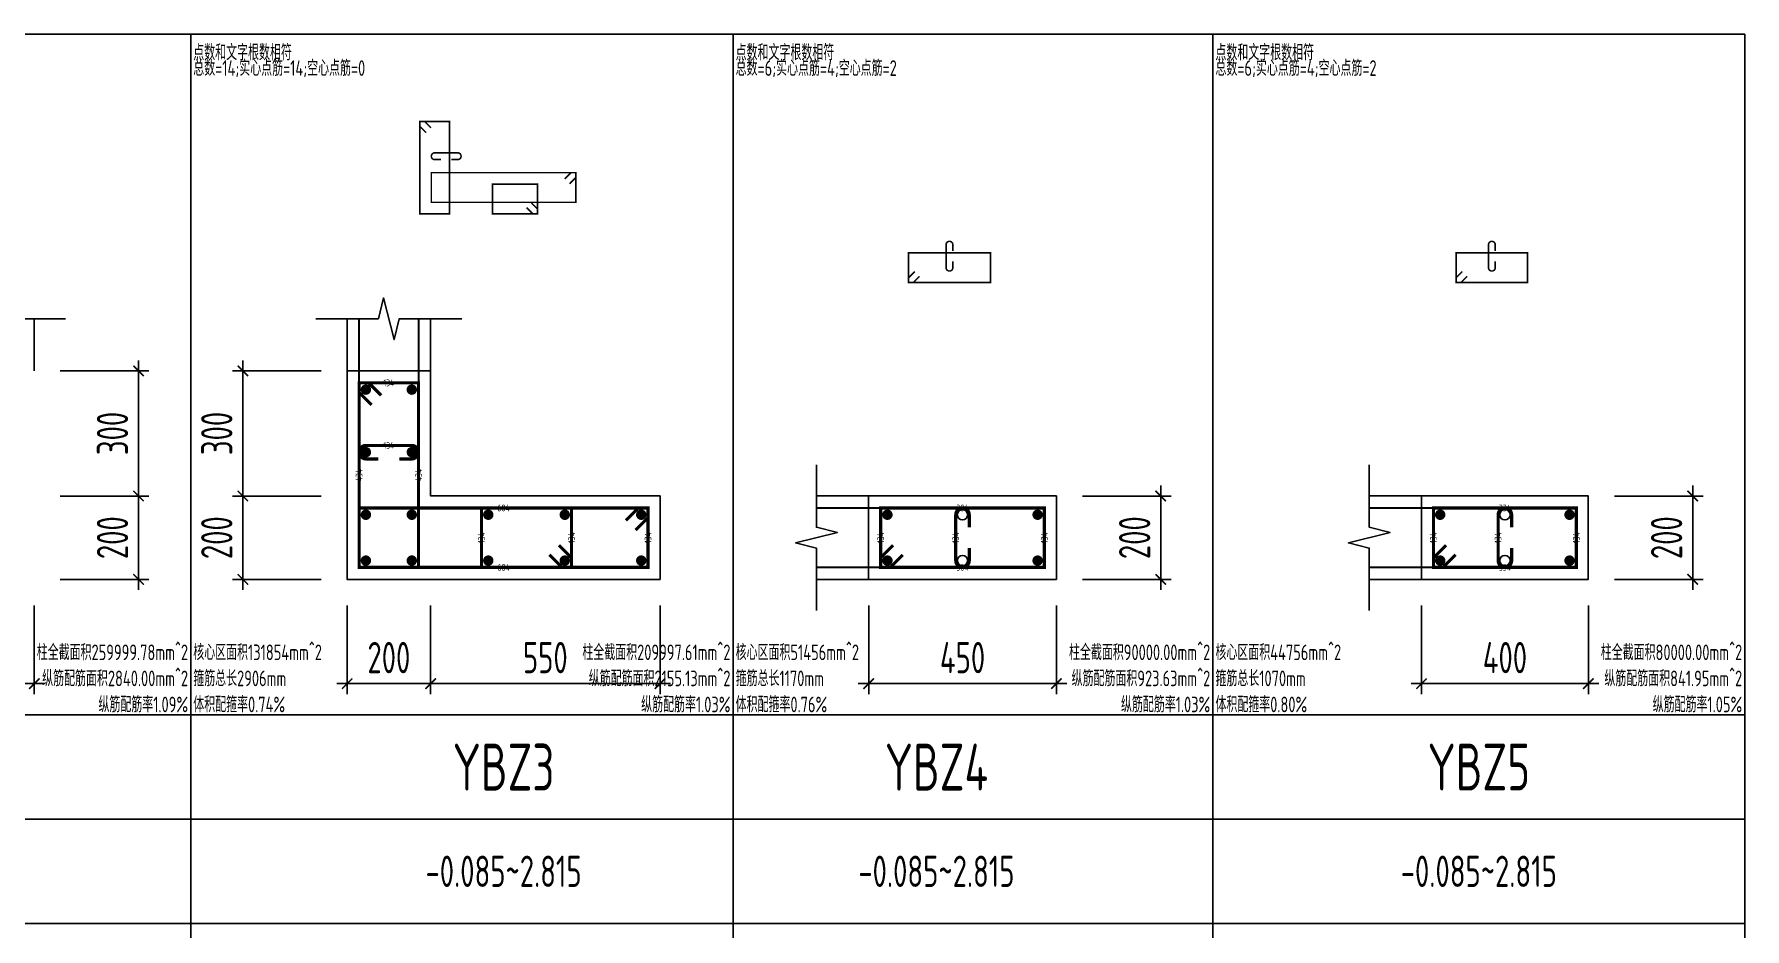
# Model space of a CAD drawing. Extents: x -1058961 to 23600, y -449123 to 2751847.
# Drawn here: x -446102 to -429702, y -67884 to -59302 of the extents above; entities that cross this region are included whole.
import ezdxf
from ezdxf.enums import TextEntityAlignment as Align

# ---------------------------------------------------------------- set-up
doc = ezdxf.new("R2010")
doc.units = 0
doc.header["$LTSCALE"] = 1000
doc.layers.get('0').update_dxf_attribs({"linetype": 'CONTINUOUS'})
doc.layers.get('DEFPOINTS').update_dxf_attribs({"linetype": 'CONTINUOUS'})
for name, color, linetype in [('COLU_DE_DIM', 3, 'CONTINUOUS'), ('COLU_DE_TH', 7, 'CONTINUOUS'), ('LINK', 6, 'CONTINUOUS'), ('LINK-INDEX', 6, 'CONTINUOUS'), ('REIN', 6, 'CONTINUOUS'), ('TAB', 7, 'CONTINUOUS'), ('TAB_TEXT', 7, 'CONTINUOUS'), ('THIN', 7, 'CONTINUOUS')]:
    doc.layers.add(name, color=color, linetype=linetype)
doc.layers.add('箍筋长度', color=3, linetype='CONTINUOUS', plot=False)
doc.layers.add('配箍校核', color=34, linetype='CONTINUOUS', plot=False)
doc.styles.add('BW_Rein', font='Tssdeng.shx', dxfattribs={"width": 0.7, "bigfont": 'hztxt.shx'})
doc.styles.add('TSSD_DIMENSION', font='Tssdeng.shx', dxfattribs={"width": 0.7, "bigfont": 'tssdchn.shx'})
doc.styles.add('TSSD_REIN', font='tssdeng.shx', dxfattribs={"width": 0.7, "height": 300, "bigfont": 'tssdchn.shx'})
doc.dimstyles.new('TSSD_25_100', dxfattribs={"dimtxt": 300, "dimasz": 100, "dimexe": 100, "dimexo": 250, "dimgap": 100, "dimtad": 1, "dimdec": 0, "dimlfac": 0.25, "dimzin": 0, "dimdsep": 46, "dimtxsty": 'TSSD_DIMENSION', "dimblk": 'ARCHTICK', "dimcen": 0, "dimdle": 100, "dimclrt": 7, "dimadec": 0, "dimazin": 0, "dimtfac": 1, "dimtdec": 0, "dimtix": 1, "dimtmove": 2, "dimatfit": 3, "dimldrblk": 'ARCHTICK', "dimfxl": 0, "dimtolj": 1, "dimtzin": 0, "dimarcsym": 0})

# ---------------------------------------------------------------- blocks, each defined once
blk = doc.blocks.new('_ArchTick')
at = {"color": 0, "linetype": 'ByBlock', "const_width": 0.15}
blk.add_lwpolyline([(-0.5, -0.5), (0.5, 0.5)], dxfattribs=at)
blk = doc.blocks.new('*D14')
at = {"layer": 'COLU_DE_DIM', "color": 0, "lineweight": -2}
for p, q in [((-438102, -64782), (-438102, -65632)), ((-436302, -64782), (-436302, -65632)), ((-438202, -65532), (-436202, -65532))]:
    blk.add_line(p, q, dxfattribs=at)
at = {"layer": 'DEFPOINTS', "color": 0}
for p in [(-438102, -64532), (-436302, -64532), (-436302, -65532)]:
    blk.add_point(p, dxfattribs=at)
at = {"layer": 'COLU_DE_DIM', "color": 0, "lineweight": -2, "xscale": 100, "yscale": 100, "zscale": 100, "rotation": 180}
blk.add_blockref('_ArchTick', (-438102, -65532), dxfattribs=at)
at = {"layer": 'COLU_DE_DIM', "color": 0, "lineweight": -2, "xscale": 100, "yscale": 100, "zscale": 100}
blk.add_blockref('_ArchTick', (-436302, -65532), dxfattribs=at)
at = {"layer": 'COLU_DE_DIM', "color": 7, "insert": (-437202, -65282), "char_height": 300, "attachment_point": 5, "style": 'TSSD_DIMENSION'}
blk.add_mtext('\\A1;450', dxfattribs=at)
blk = doc.blocks.new('*D15')
at = {"layer": 'COLU_DE_DIM', "color": 0, "lineweight": -2}
for p, q in [((-436052, -63732), (-435202, -63732)), ((-435302, -64632), (-435302, -63632)), ((-436052, -64532), (-435202, -64532))]:
    blk.add_line(p, q, dxfattribs=at)
at = {"layer": 'DEFPOINTS', "color": 0}
for p in [(-436302, -63732), (-435302, -63732), (-436302, -64532)]:
    blk.add_point(p, dxfattribs=at)
at = {"layer": 'COLU_DE_DIM', "color": 0, "lineweight": -2, "xscale": 100, "yscale": 100, "zscale": 100}
for p, rotation in [((-435302, -63732), 90), ((-435302, -64532), 270)]:
    blk.add_blockref('_ArchTick', p, dxfattribs=dict(at, rotation=rotation))
at = {"layer": 'COLU_DE_DIM', "color": 7, "insert": (-435552, -64132), "char_height": 300, "attachment_point": 5, "rotation": 90, "style": 'TSSD_DIMENSION'}
blk.add_mtext('\\A1;200', dxfattribs=at)
blk = doc.blocks.new('*D16')
at = {"layer": 'COLU_DE_DIM', "color": 0, "lineweight": -2}
for p, q in [((-432802, -64782), (-432802, -65632)), ((-431202, -64782), (-431202, -65632)), ((-432902, -65532), (-431102, -65532))]:
    blk.add_line(p, q, dxfattribs=at)
at = {"layer": 'DEFPOINTS', "color": 0}
for p in [(-432802, -64532), (-431202, -64532), (-431202, -65532)]:
    blk.add_point(p, dxfattribs=at)
at = {"layer": 'COLU_DE_DIM', "color": 0, "lineweight": -2, "xscale": 100, "yscale": 100, "zscale": 100, "rotation": 180}
blk.add_blockref('_ArchTick', (-432802, -65532), dxfattribs=at)
at = {"layer": 'COLU_DE_DIM', "color": 0, "lineweight": -2, "xscale": 100, "yscale": 100, "zscale": 100}
blk.add_blockref('_ArchTick', (-431202, -65532), dxfattribs=at)
at = {"layer": 'COLU_DE_DIM', "color": 7, "insert": (-432002, -65282), "char_height": 300, "attachment_point": 5, "style": 'TSSD_DIMENSION'}
blk.add_mtext('\\A1;400', dxfattribs=at)
blk = doc.blocks.new('*D17')
at = {"layer": 'COLU_DE_DIM', "color": 0, "lineweight": -2}
for p, q in [((-430952, -63732), (-430102, -63732)), ((-430202, -64632), (-430202, -63632)), ((-430952, -64532), (-430102, -64532))]:
    blk.add_line(p, q, dxfattribs=at)
at = {"layer": 'DEFPOINTS', "color": 0}
for p in [(-431202, -63732), (-430202, -63732), (-431202, -64532)]:
    blk.add_point(p, dxfattribs=at)
at = {"layer": 'COLU_DE_DIM', "color": 0, "lineweight": -2, "xscale": 100, "yscale": 100, "zscale": 100}
for p, rotation in [((-430202, -63732), 90), ((-430202, -64532), 270)]:
    blk.add_blockref('_ArchTick', p, dxfattribs=dict(at, rotation=rotation))
at = {"layer": 'COLU_DE_DIM', "color": 7, "insert": (-430452, -64132), "char_height": 300, "attachment_point": 5, "rotation": 90, "style": 'TSSD_DIMENSION'}
blk.add_mtext('\\A1;200', dxfattribs=at)
blk = doc.blocks.new('*D19')
at = {"layer": 'COLU_DE_DIM', "color": 0, "lineweight": -2}
for p, q in [((-446902, -64782), (-446902, -65632)), ((-446102, -64782), (-446102, -65632)), ((-447002, -65532), (-446002, -65532))]:
    blk.add_line(p, q, dxfattribs=at)
at = {"layer": 'DEFPOINTS', "color": 0}
for p in [(-446902, -64532), (-446102, -64532), (-446102, -65532)]:
    blk.add_point(p, dxfattribs=at)
at = {"layer": 'COLU_DE_DIM', "color": 0, "lineweight": -2, "xscale": 100, "yscale": 100, "zscale": 100, "rotation": 180}
blk.add_blockref('_ArchTick', (-446902, -65532), dxfattribs=at)
at = {"layer": 'COLU_DE_DIM', "color": 0, "lineweight": -2, "xscale": 100, "yscale": 100, "zscale": 100}
blk.add_blockref('_ArchTick', (-446102, -65532), dxfattribs=at)
at = {"layer": 'COLU_DE_DIM', "color": 7, "insert": (-446502, -65282), "char_height": 300, "attachment_point": 5, "style": 'TSSD_DIMENSION'}
blk.add_mtext('\\A1;200', dxfattribs=at)
blk = doc.blocks.new('*D20')
at = {"layer": 'COLU_DE_DIM', "color": 0, "lineweight": -2}
for p, q in [((-445852, -63732), (-445002, -63732)), ((-445102, -64632), (-445102, -63632)), ((-445852, -64532), (-445002, -64532))]:
    blk.add_line(p, q, dxfattribs=at)
at = {"layer": 'DEFPOINTS', "color": 0}
for p in [(-446102, -63732), (-445102, -63732), (-446102, -64532)]:
    blk.add_point(p, dxfattribs=at)
at = {"layer": 'COLU_DE_DIM', "color": 0, "lineweight": -2, "xscale": 100, "yscale": 100, "zscale": 100}
for p, rotation in [((-445102, -63732), 90), ((-445102, -64532), 270)]:
    blk.add_blockref('_ArchTick', p, dxfattribs=dict(at, rotation=rotation))
at = {"layer": 'COLU_DE_DIM', "color": 7, "insert": (-445352, -64132), "char_height": 300, "attachment_point": 5, "rotation": 90, "style": 'TSSD_DIMENSION'}
blk.add_mtext('\\A1;200', dxfattribs=at)
blk = doc.blocks.new('*D21')
at = {"layer": 'COLU_DE_DIM', "color": 0, "lineweight": -2}
for p, q in [((-445102, -63832), (-445102, -62432)), ((-445852, -62532), (-445002, -62532)), ((-445852, -63732), (-445002, -63732))]:
    blk.add_line(p, q, dxfattribs=at)
at = {"layer": 'DEFPOINTS', "color": 0}
for p in [(-446102, -62532), (-445102, -62532), (-446102, -63732)]:
    blk.add_point(p, dxfattribs=at)
at = {"layer": 'COLU_DE_DIM', "color": 0, "lineweight": -2, "xscale": 100, "yscale": 100, "zscale": 100}
for p, rotation in [((-445102, -62532), 90), ((-445102, -63732), 270)]:
    blk.add_blockref('_ArchTick', p, dxfattribs=dict(at, rotation=rotation))
at = {"layer": 'COLU_DE_DIM', "color": 7, "insert": (-445352, -63132), "char_height": 300, "attachment_point": 5, "rotation": 90, "style": 'TSSD_DIMENSION'}
blk.add_mtext('\\A1;300', dxfattribs=at)
blk = doc.blocks.new('*D22')
at = {"layer": 'COLU_DE_DIM', "color": 0, "lineweight": -2}
for p, q in [((-443102, -64782), (-443102, -65632)), ((-442302, -64782), (-442302, -65632)), ((-443202, -65532), (-442202, -65532))]:
    blk.add_line(p, q, dxfattribs=at)
at = {"layer": 'DEFPOINTS', "color": 0}
for p in [(-443102, -64532), (-442302, -64532), (-442302, -65532)]:
    blk.add_point(p, dxfattribs=at)
at = {"layer": 'COLU_DE_DIM', "color": 0, "lineweight": -2, "xscale": 100, "yscale": 100, "zscale": 100, "rotation": 180}
blk.add_blockref('_ArchTick', (-443102, -65532), dxfattribs=at)
at = {"layer": 'COLU_DE_DIM', "color": 0, "lineweight": -2, "xscale": 100, "yscale": 100, "zscale": 100}
blk.add_blockref('_ArchTick', (-442302, -65532), dxfattribs=at)
at = {"layer": 'COLU_DE_DIM', "color": 7, "insert": (-442702, -65282), "char_height": 300, "attachment_point": 5, "style": 'TSSD_DIMENSION'}
blk.add_mtext('\\A1;200', dxfattribs=at)
blk = doc.blocks.new('*D23')
at = {"layer": 'COLU_DE_DIM', "color": 0, "lineweight": -2}
for p, q in [((-442302, -64782), (-442302, -65632)), ((-440102, -64782), (-440102, -65632)), ((-442402, -65532), (-440002, -65532))]:
    blk.add_line(p, q, dxfattribs=at)
at = {"layer": 'DEFPOINTS', "color": 0}
for p in [(-442302, -64532), (-440102, -64532), (-440102, -65532)]:
    blk.add_point(p, dxfattribs=at)
at = {"layer": 'COLU_DE_DIM', "color": 0, "lineweight": -2, "xscale": 100, "yscale": 100, "zscale": 100, "rotation": 180}
blk.add_blockref('_ArchTick', (-442302, -65532), dxfattribs=at)
at = {"layer": 'COLU_DE_DIM', "color": 0, "lineweight": -2, "xscale": 100, "yscale": 100, "zscale": 100}
blk.add_blockref('_ArchTick', (-440102, -65532), dxfattribs=at)
at = {"layer": 'COLU_DE_DIM', "color": 7, "insert": (-441202, -65282), "char_height": 300, "attachment_point": 5, "style": 'TSSD_DIMENSION'}
blk.add_mtext('\\A1;550', dxfattribs=at)
blk = doc.blocks.new('*D24')
at = {"layer": 'COLU_DE_DIM', "color": 0, "lineweight": -2}
for p, q in [((-443352, -63732), (-444202, -63732)), ((-444102, -64632), (-444102, -63632)), ((-443352, -64532), (-444202, -64532))]:
    blk.add_line(p, q, dxfattribs=at)
at = {"layer": 'DEFPOINTS', "color": 0}
for p in [(-444102, -63732), (-443102, -63732), (-443102, -64532)]:
    blk.add_point(p, dxfattribs=at)
at = {"layer": 'COLU_DE_DIM', "color": 0, "lineweight": -2, "xscale": 100, "yscale": 100, "zscale": 100}
for p, rotation in [((-444102, -63732), 90), ((-444102, -64532), 270)]:
    blk.add_blockref('_ArchTick', p, dxfattribs=dict(at, rotation=rotation))
at = {"layer": 'COLU_DE_DIM', "color": 7, "insert": (-444352, -64132), "char_height": 300, "attachment_point": 5, "rotation": 90, "style": 'TSSD_DIMENSION'}
blk.add_mtext('\\A1;200', dxfattribs=at)
blk = doc.blocks.new('*D25')
at = {"layer": 'COLU_DE_DIM', "color": 0, "lineweight": -2}
for p, q in [((-444102, -63832), (-444102, -62432)), ((-443352, -62532), (-444202, -62532)), ((-443352, -63732), (-444202, -63732))]:
    blk.add_line(p, q, dxfattribs=at)
at = {"layer": 'DEFPOINTS', "color": 0}
for p in [(-444102, -62532), (-443102, -62532), (-443102, -63732)]:
    blk.add_point(p, dxfattribs=at)
at = {"layer": 'COLU_DE_DIM', "color": 0, "lineweight": -2, "xscale": 100, "yscale": 100, "zscale": 100}
for p, rotation in [((-444102, -62532), 90), ((-444102, -63732), 270)]:
    blk.add_blockref('_ArchTick', p, dxfattribs=dict(at, rotation=rotation))
at = {"layer": 'COLU_DE_DIM', "color": 7, "insert": (-444352, -63132), "char_height": 300, "attachment_point": 5, "rotation": 90, "style": 'TSSD_DIMENSION'}
blk.add_mtext('\\A1;300', dxfattribs=at)

msp = doc.modelspace()

# ---------------------------------------------------------------- linework, layer by layer
at = {"layer": 'COLU_DE_TH'}
for points in [[(-442302.32, -62531.63), (-443102.32, -62531.63), (-443102.32, -64531.63), (-440102.36, -64531.63), (-440102.36, -63731.63), (-442302.32, -63731.63), (-442302.32, -62531.63)], [(-438102.41, -63731.63), (-438102.41, -64531.63), (-436302.41, -64531.63), (-436302.41, -63731.63), (-438102.41, -63731.63)], [(-432802.41, -63731.63), (-432802.41, -64531.63), (-431202.41, -64531.63), (-431202.41, -63731.63), (-432802.41, -63731.63)]]:
    msp.add_lwpolyline(points, close=True, dxfattribs=at)
at = {"layer": 'LINK', "const_width": 30}
for points in [[(-442867.32, -62858.55), (-442987.32, -62738.55), (-442987.32, -62646.63), (-442417.32, -62646.63), (-442417.32, -64416.63), (-442987.32, -64416.63), (-442987.32, -62646.63), (-442895.39, -62646.63), (-442775.39, -62766.63)], [(-440429.29, -63966.63), (-440309.29, -63846.63), (-440217.36, -63846.63), (-440217.36, -64416.63), (-442987.32, -64416.63), (-442987.32, -63846.63), (-440217.36, -63846.63), (-440217.36, -63938.55), (-440337.36, -64058.55)], [(-441070.68, -64204.71), (-440950.68, -64324.71), (-440950.68, -64416.63), (-441814, -64416.63), (-441814, -63846.63), (-440950.68, -63846.63), (-440950.68, -64416.63), (-441042.61, -64416.63), (-441162.61, -64296.63)], [(-437775.49, -64296.63), (-437895.49, -64416.63), (-437987.41, -64416.63), (-437987.41, -63846.63), (-436417.41, -63846.63), (-436417.41, -64416.63), (-437987.41, -64416.63), (-437987.41, -64324.71), (-437867.41, -64204.71)], [(-432475.49, -64296.63), (-432595.49, -64416.63), (-432687.41, -64416.63), (-432687.41, -63846.63), (-431317.41, -63846.63), (-431317.41, -64416.63), (-432687.41, -64416.63), (-432687.41, -64324.71), (-432567.41, -64204.71)]]:
    msp.add_lwpolyline(points, dxfattribs=at)
for points in [[(-442602.32, -63376.63), (-442482.32, -63376.63, 1), (-442482.32, -63246.63), (-442922.32, -63246.63, 1), (-442922.32, -63376.63), (-442802.32, -63376.63)], [(-437137.41, -64031.63), (-437137.41, -63911.63, 1), (-437267.41, -63911.63), (-437267.41, -64351.63, 1), (-437137.41, -64351.63), (-437137.41, -64231.63)], [(-431937.41, -64031.63), (-431937.41, -63911.63, 1), (-432067.41, -63911.63), (-432067.41, -64351.63, 1), (-431937.41, -64351.63), (-431937.41, -64231.63)]]:
    msp.add_lwpolyline(points, format="xyb", dxfattribs=at)
at = {"layer": 'LINK-INDEX', "const_width": 15}
for points in [[(-442344.83, -60246.07), (-442404.83, -60186.07), (-442404.83, -60140.11), (-442119.83, -60140.11), (-442119.83, -61025.11), (-442404.83, -61025.11), (-442404.83, -60140.11), (-442358.87, -60140.11), (-442298.87, -60200.11)], [(-441015.81, -60690.11), (-440955.81, -60630.11), (-440909.85, -60630.11), (-440909.85, -60915.11), (-442294.83, -60915.11), (-442294.83, -60630.11), (-440909.85, -60630.11), (-440909.85, -60676.07), (-440969.85, -60736.07)], [(-441336.51, -60919.15), (-441276.51, -60979.15), (-441276.51, -61025.11), (-441708.17, -61025.11), (-441708.17, -60740.11), (-441276.51, -60740.11), (-441276.51, -61025.11), (-441322.47, -61025.11), (-441382.47, -60965.11)], [(-437613.95, -61624.13), (-437673.95, -61684.13), (-437719.91, -61684.13), (-437719.91, -61399.13), (-436934.91, -61399.13), (-436934.91, -61684.13), (-437719.91, -61684.13), (-437719.91, -61638.17), (-437659.91, -61578.17)], [(-432363.95, -61624.13), (-432423.95, -61684.13), (-432469.91, -61684.13), (-432469.91, -61399.13), (-431784.91, -61399.13), (-431784.91, -61684.13), (-432469.91, -61684.13), (-432469.91, -61638.17), (-432409.91, -61578.17)]]:
    msp.add_lwpolyline(points, dxfattribs=at)
for points in [[(-442102.33, -60505.11), (-442042.33, -60505.11, 1), (-442042.33, -60440.11), (-442262.33, -60440.11, 1), (-442262.33, -60505.11), (-442202.33, -60505.11)], [(-437294.91, -61381.63), (-437294.91, -61321.63, 1), (-437359.91, -61321.63), (-437359.91, -61541.63, 1), (-437294.91, -61541.63), (-437294.91, -61481.63)], [(-432094.91, -61381.63), (-432094.91, -61321.63, 1), (-432159.91, -61321.63), (-432159.91, -61541.63, 1), (-432094.91, -61541.63), (-432094.91, -61481.63)]]:
    msp.add_lwpolyline(points, format="xyb", dxfattribs=at)
at = {"layer": 'LINK-INDEX', "color": 1, "const_width": 20}
for points in [[(-442987.32, -62746.63), (-442987.32, -62031.63)], [(-442417.32, -62746.63), (-442417.32, -62031.63)], [(-437887.41, -63846.63), (-438602.41, -63846.63)], [(-432587.41, -63846.63), (-433302.41, -63846.63)], [(-437887.41, -64416.63), (-438602.41, -64416.63)], [(-432587.41, -64416.63), (-433302.41, -64416.63)]]:
    msp.add_lwpolyline(points, dxfattribs=at)
at = {"layer": 'REIN', "const_width": 50}
for points in [[(-442947.32, -62711.63, 1), (-442897.32, -62711.63, 1), (-442947.32, -62711.63)], [(-442507.32, -62711.63, 1), (-442457.32, -62711.63, 1), (-442507.32, -62711.63)], [(-442947.32, -63311.63, 1), (-442897.32, -63311.63, 1), (-442947.32, -63311.63)], [(-442507.32, -63311.63, 1), (-442457.32, -63311.63, 1), (-442507.32, -63311.63)], [(-442947.32, -63911.63, 1), (-442897.32, -63911.63, 1), (-442947.32, -63911.63)], [(-442507.32, -63911.63, 1), (-442457.32, -63911.63, 1), (-442507.32, -63911.63)], [(-441774, -63911.63, 1), (-441724, -63911.63, 1), (-441774, -63911.63)], [(-441040.68, -63911.63, 1), (-440990.68, -63911.63, 1), (-441040.68, -63911.63)], [(-440307.36, -63911.63, 1), (-440257.36, -63911.63, 1), (-440307.36, -63911.63)], [(-437947.41, -63911.63, 1), (-437897.41, -63911.63, 1), (-437947.41, -63911.63)], [(-436507.41, -63911.63, 1), (-436457.41, -63911.63, 1), (-436507.41, -63911.63)], [(-432647.41, -63911.63, 1), (-432597.41, -63911.63, 1), (-432647.41, -63911.63)], [(-431407.41, -63911.63, 1), (-431357.41, -63911.63, 1), (-431407.41, -63911.63)], [(-442947.32, -64351.63, 1), (-442897.32, -64351.63, 1), (-442947.32, -64351.63)], [(-442507.32, -64351.63, 1), (-442457.32, -64351.63, 1), (-442507.32, -64351.63)], [(-441774, -64351.63, 1), (-441724, -64351.63, 1), (-441774, -64351.63)], [(-441040.68, -64351.63, 1), (-440990.68, -64351.63, 1), (-441040.68, -64351.63)], [(-440307.36, -64351.63, 1), (-440257.36, -64351.63, 1), (-440307.36, -64351.63)], [(-437947.41, -64351.63, 1), (-437897.41, -64351.63, 1), (-437947.41, -64351.63)], [(-436507.41, -64351.63, 1), (-436457.41, -64351.63, 1), (-436507.41, -64351.63)], [(-432647.41, -64351.63, 1), (-432597.41, -64351.63, 1), (-432647.41, -64351.63)], [(-431407.41, -64351.63, 1), (-431357.41, -64351.63, 1), (-431407.41, -64351.63)]]:
    msp.add_lwpolyline(points, format="xyb", close=True, dxfattribs=at)
at = {"layer": 'REIN'}
for centre in [(-437202.41, -63911.63), (-432002.41, -63911.63), (-437202.41, -64351.63), (-432002.41, -64351.63)]:
    msp.add_circle(centre, 50, dxfattribs=at)
at = {"layer": 'TAB'}
for points in [[(-451602.31, -59302.08), (-444602.32, -59302.08), (-444602.32, -69831.63), (-451602.31, -69831.63), (-451602.31, -59302.08), (-451602.31, -65831.63), (-444602.32, -65831.63), (-444602.32, -66831.63), (-451602.31, -66831.63), (-451602.31, -67831.63), (-444602.32, -67831.63), (-444602.32, -68831.63), (-451602.31, -68831.63)], [(-444602.32, -59302.08), (-439402.36, -59302.08), (-439402.36, -69831.63), (-444602.32, -69831.63), (-444602.32, -59302.08), (-444602.32, -65831.63), (-439402.36, -65831.63), (-439402.36, -66831.63), (-444602.32, -66831.63), (-444602.32, -67831.63), (-439402.36, -67831.63), (-439402.36, -68831.63), (-444602.32, -68831.63)], [(-439402.36, -59302.08), (-434802.41, -59302.08), (-434802.41, -69831.63), (-439402.36, -69831.63), (-439402.36, -59302.08), (-439402.36, -65831.63), (-434802.41, -65831.63), (-434802.41, -66831.63), (-439402.36, -66831.63), (-439402.36, -67831.63), (-434802.41, -67831.63), (-434802.41, -68831.63), (-439402.36, -68831.63)], [(-434802.41, -59302.08), (-429702.41, -59302.08), (-429702.41, -69831.63), (-434802.41, -69831.63), (-434802.41, -59302.08), (-434802.41, -65831.63), (-429702.41, -65831.63), (-429702.41, -66831.63), (-434802.41, -66831.63), (-434802.41, -67831.63), (-429702.41, -67831.63), (-429702.41, -68831.63), (-434802.41, -68831.63)]]:
    msp.add_lwpolyline(points, dxfattribs=at)
at = {"layer": 'THIN'}
for p, q in [((-446102.32, -62531.63), (-446102.32, -62031.63)), ((-443102.32, -62531.63), (-443102.32, -62031.63)), ((-442302.32, -62531.63), (-442302.32, -62031.63)), ((-438102.41, -63731.63), (-438602.41, -63731.63)), ((-432802.41, -63731.63), (-433302.41, -63731.63)), ((-438102.41, -64531.63), (-438602.41, -64531.63)), ((-432802.41, -64531.63), (-433302.41, -64531.63))]:
    msp.add_line(p, q, dxfattribs=at)
for points in [[(-445802.32, -62031.63), (-446402.32, -62031.63), (-446452.32, -62231.63), (-446552.32, -61831.63), (-446602.32, -62031.63), (-447202.32, -62031.63)], [(-442002.32, -62031.63), (-442602.32, -62031.63), (-442652.32, -62231.63), (-442752.32, -61831.63), (-442802.32, -62031.63), (-443402.32, -62031.63)], [(-438602.41, -63431.63), (-438602.41, -64031.63), (-438402.41, -64081.63), (-438802.41, -64181.63), (-438602.41, -64231.63), (-438602.41, -64831.63)], [(-433302.41, -63431.63), (-433302.41, -64031.63), (-433102.41, -64081.63), (-433502.41, -64181.63), (-433302.41, -64231.63), (-433302.41, -64831.63)]]:
    msp.add_lwpolyline(points, dxfattribs=at)

# ---------------------------------------------------------------- texts
at = {"layer": 'TAB_TEXT', "style": 'TSSD_REIN', "width": 0.7}
for s, height, p in [('YBZ3', 450, (-441602.34, -66331.63)), ('YBZ4', 450, (-437452.41, -66331.63)), ('YBZ5', 450, (-432252.41, -66331.63)), ('-0.085~2.815', 300, (-441602.34, -67331.63)), ('-0.085~2.815', 300, (-437452.41, -67331.63)), ('-0.085~2.815', 300, (-432252.41, -67331.63))]:
    msp.add_text(s, height=height, dxfattribs=at).set_placement(p, align=Align.MIDDLE)
at = {"layer": '箍筋长度', "style": 'BW_Rein', "width": 0.7}
for s, rotation, p in [('134', 360, (-442702.32, -62646.63)), ('434', 90, (-442987.32, -63531.63)), ('434', 90, (-442417.32, -63531.63)), ('384', 0.000031, (-437202.41, -63846.63)), ('134', 90, (-441814, -64131.63)), ('134', 90, (-440950.68, -64131.63)), ('134', 90, (-440217.36, -64131.63)), ('134', 90.000031, (-437987.41, -64131.63)), ('134', 90.000031, (-437267.41, -64131.63)), ('134', 90.000031, (-436417.41, -64131.63)), ('134', 90, (-432687.41, -64131.63)), ('134', 90, (-432067.41, -64131.63)), ('134', 90, (-431317.41, -64131.63)), ('384', 0.000031, (-437202.41, -64416.63)), ('334', 360, (-432002.41, -64416.63))]:
    msp.add_text(s, height=65, rotation=rotation, dxfattribs=at).set_placement(p, align=Align.MIDDLE_CENTER)
for s, p in [('134', (-442702.32, -63246.63)), ('684', (-441602.34, -63846.63)), ('334', (-432002.41, -63846.63)), ('684', (-441602.34, -64416.63))]:
    msp.add_text(s, height=65, dxfattribs=at).set_placement(p, align=Align.MIDDLE_CENTER)
at = {"layer": '配箍校核', "style": 'BW_Rein', "width": 0.7}
for s, p in [('点数和文字根数相符', (-444577.32, -59552.08)), ('点数和文字根数相符', (-439377.36, -59552.08)), ('点数和文字根数相符', (-434777.41, -59552.08)), ('总数=14;实心点筋=14;空心点筋=0', (-444577.32, -59702.08)), ('总数=6;实心点筋=4;空心点筋=2', (-439377.36, -59702.08)), ('总数=6;实心点筋=4;空心点筋=2', (-434777.41, -59702.08)), ('核心区面积131854mm^ 2', (-444577.32, -65306.63)), ('核心区面积51456mm^ 2', (-439377.36, -65306.63)), ('核心区面积44756mm^ 2', (-434777.41, -65306.63)), ('箍筋总长2906mm', (-444577.32, -65556.63)), ('箍筋总长1170mm', (-439377.36, -65556.63)), ('箍筋总长1070mm', (-434777.41, -65556.63)), ('体积配箍率0.74%', (-444577.32, -65806.63)), ('体积配箍率0.76%', (-439377.36, -65806.63)), ('体积配箍率0.80%', (-434777.41, -65806.63))]:
    msp.add_text(s, height=150, dxfattribs=at).set_placement(p)
for s, p in [('柱全截面积259999.78mm^ 2', (-444627.32, -65306.63)), ('柱全截面积209997.61mm^ 2', (-439427.36, -65306.63)), ('柱全截面积90000.00mm^ 2', (-434827.41, -65306.63)), ('柱全截面积80000.00mm^ 2', (-429727.41, -65306.63)), ('纵筋配筋面积2840.00mm^ 2', (-444627.32, -65556.63)), ('纵筋配筋面积2155.13mm^ 2', (-439427.36, -65556.63)), ('纵筋配筋面积923.63mm^ 2', (-434827.41, -65556.63)), ('纵筋配筋面积841.95mm^ 2', (-429727.41, -65556.63)), ('纵筋配筋率1.09%', (-444627.32, -65806.63)), ('纵筋配筋率1.03%', (-439427.36, -65806.63)), ('纵筋配筋率1.03%', (-434827.41, -65806.63)), ('纵筋配筋率1.05%', (-429727.41, -65806.63))]:
    msp.add_text(s, height=150, dxfattribs=at).set_placement(p, align=Align.RIGHT)

# ---------------------------------------------------------------- dimensions: what is measured, and where the dimension line sits
at = {"layer": 'COLU_DE_DIM'}
for base, p1, p2, picture, middle in [((-445102.32, -62531.63), (-446102.32, -63731.63), (-446102.32, -62531.63), '*D21', (-445352.32, -63131.63)), ((-444102.32, -62531.63), (-443102.32, -63731.63), (-443102.32, -62531.63), '*D25', (-444352.32, -63131.63)), ((-445102.32, -63731.63), (-446102.32, -64531.63), (-446102.32, -63731.63), '*D20', (-445352.32, -64131.63)), ((-444102.32, -63731.63), (-443102.32, -64531.63), (-443102.32, -63731.63), '*D24', (-444352.32, -64131.63)), ((-435302.41, -63731.63), (-436302.41, -64531.63), (-436302.41, -63731.63), '*D15', (-435552.41, -64131.63)), ((-430202.41, -63731.63), (-431202.41, -64531.63), (-431202.41, -63731.63), '*D17', (-430452.41, -64131.63))]:
    dim = msp.add_linear_dim(base=base, p1=p1, p2=p2, angle=90, dimstyle='TSSD_25_100', dxfattribs=at)
    dim.commit()
    dim.dimension.update_dxf_attribs({"geometry": picture, "text_midpoint": middle})
for base, p1, p2, picture, middle in [((-446102.32, -65531.63), (-446902.32, -64531.63), (-446102.32, -64531.63), '*D19', (-446502.32, -65281.63)), ((-442302.32, -65531.63), (-443102.32, -64531.63), (-442302.32, -64531.63), '*D22', (-442702.32, -65281.63)), ((-440102.36, -65531.63), (-442302.32, -64531.63), (-440102.36, -64531.63), '*D23', (-441202.34, -65281.63)), ((-436302.41, -65531.63), (-438102.41, -64531.63), (-436302.41, -64531.63), '*D14', (-437202.41, -65281.63)), ((-431202.41, -65531.63), (-432802.41, -64531.63), (-431202.41, -64531.63), '*D16', (-432002.41, -65281.63))]:
    dim = msp.add_linear_dim(base=base, p1=p1, p2=p2, dimstyle='TSSD_25_100', dxfattribs=at)
    dim.commit()
    dim.dimension.update_dxf_attribs({"geometry": picture, "text_midpoint": middle})

doc.saveas('drawing.dxf')
